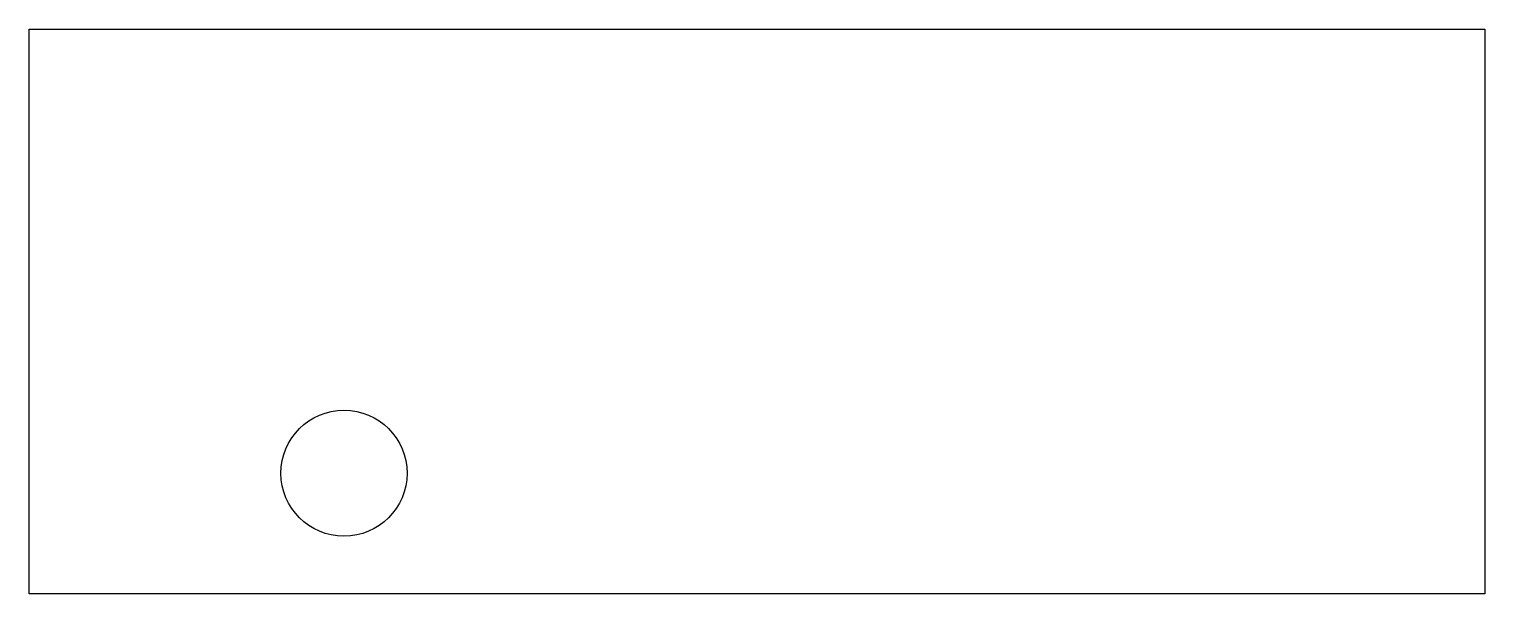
# Model space of a CAD drawing. Header units: millimetres. Extents: x -236 to 19, y -180 to -81.
import ezdxf

# ---------------------------------------------------------------- set-up
doc = ezdxf.new("R2010")
doc.units = ezdxf.units.MM

msp = doc.modelspace()

# ---------------------------------------------------------------- linework, layer by layer
at = {"color": 7, "linetype": 'Continuous', "lineweight": 25}
for p, q in [((-236, -81), (19.2, -81)), ((-236, -180), (-236, -81)), ((19.2, -81), (19.2, -180)), ((19.2, -180), (-236, -180))]:
    msp.add_line(p, q, dxfattribs=at)
msp.add_circle((-180.8, -158.85), 11.05, dxfattribs=at)

doc.saveas('drawing.dxf')
